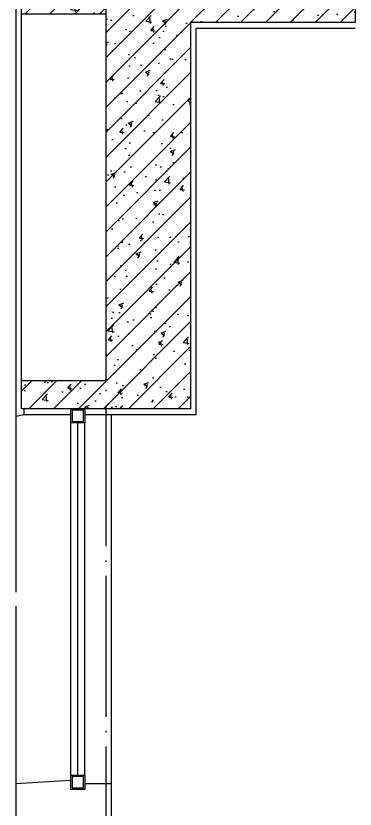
# Model space of a CAD drawing. Extents: x 6843040 to 15500510, y -6507076 to -4940511.
# Drawn here: x 7683115 to 7684319, y -6162904 to -6160090 of the extents above; entities that cross this region are included whole.
import ezdxf

# ---------------------------------------------------------------- set-up
doc = ezdxf.new("R2010")
doc.units = 0
doc.header["$LTSCALE"] = 1000
doc.header["$MEASUREMENT"] = 0
doc.linetypes.add('DOTE', pattern=[2.42, 2, -0.2, 0.02, -0.2])
for name, color, linetype in [('DOTE', 8, 'DOTE'), ('E_LINE_1', 1, 'Continuous'), ('PUB_HATCH', 8, 'Continuous'), ('WINDOW', 4, 'Continuous'), ('批荡层', 213, 'Continuous')]:
    doc.layers.add(name, color=color, linetype=linetype)

msp = doc.modelspace()

# ---------------------------------------------------------------- hatches: boundary and pattern name
at = {"layer": 'PUB_HATCH'}
h = msp.add_hatch(dxfattribs=at)
h.set_pattern_fill('钢筋混凝土', color=256, scale=25, style=0)
h.set_pattern_definition([(45, (-594.645, 0), (-44.19417382, 44.19417382), []), (50, (-594.65, 0), (179.3150457, -15.6880337), [18.75, -206.25]), (355, (-594.65, 0), (-34.6878334, 188.0480334), [15, -165]), (100.4514, (-579.7, -1.3), (144.6273454, 172.3598855), [15.9350475, -175.285528]), (46.1842, (-594.65, 50), (266.810262, -41.3797536), [28.125, -309.375]), (96.6356, (-572.4, 46.55), (233.6656764, 243.529468), [23.902572, -262.92825]), (351.1842, (-594.65, 50), (233.665486, 243.52965), [22.5, -247.5]), (21, (-569.65, 37.5), (149.226763, -100.6547227), [18.75, -206.25]), (326, (-569.65, 37.5), (60.828833, 181.2875113), [15, -165]), (71.4514, (-557.21, 29.11), (210.055657, 80.6326242), [15.9350475, -175.285528]), (37.5, (-594.645, 0), (3.03996383, 83.22346346), [0, -163, 0, -167.5, 0, -165.625]), (7.5, (-594.645, 0), (65.7673844, 98.602928), [0, -95.5, 0, -159.25, 0, -63.125]), (327.5, (-650.395, 0), (133.45560904, -5.63871793), [0, -62.5, 0, -195, 0, -258.75]), (317.5, (-675.4, 0), (145.7965423, 25.0262456), [0, -81.25, 0, -129.5, 0, -183.75])])
h.paths.add_polyline_path([(7683134.9, -6160083.9), (7683434.9, -6160083.9), (7683434.9, -6161383.9), (7683134.9, -6161383.9), (7683134.9, -6161483.9), (7683734.9, -6161483.9), (7683734.9, -6160113.9), (7684318.9, -6160113.9), (7684318.9, -6159983.9), (7683634.9, -6159983.9), (7683634.9, -6159783.9), (7683134.9, -6159783.9)])

# ---------------------------------------------------------------- linework, layer by layer
at = {"layer": 'DOTE', "ltscale": 0.25}
msp.add_line((7683434.9, -6180726.7), (7683434.9, -6148064.4), dxfattribs=at)
at = {"layer": 'E_LINE_1'}
for points in [[(7683734.9, -6161483.9), (7683134.9, -6161483.9), (7683134.9, -6159783.9), (7683634.9, -6159783.9), (7683634.9, -6159783.9), (7683634.9, -6159983.9), (7684318.9, -6159983.9), (7684318.9, -6160113.9), (7683734.9, -6160113.9), (7683734.9, -6161483.9)], [(7683134.9, -6160083.9), (7683134.9, -6159783.9), (7683634.9, -6159783.9), (7683634.9, -6159783.9), (7683634.9, -6159983.9), (7684318.9, -6159983.9), (7684318.9, -6160113.9), (7683734.9, -6160113.9), (7683734.9, -6161483.9), (7683134.9, -6161483.9), (7683134.9, -6161383.9), (7683434.9, -6161383.9), (7683434.9, -6160083.9), (7683134.9, -6160083.9)]]:
    msp.add_lwpolyline(points, dxfattribs=at)
at = {"layer": 'WINDOW'}
for p, q in [((7683309.9, -6162783.9), (7683309.9, -6161533.8)), ((7683334.9, -6162783.9, 0), (7683334.9, -6161533.8, 0)), ((7683359.9, -6162783.9), (7683359.9, -6161533.8))]:
    msp.add_line(p, q, dxfattribs=at)
for points in [[(7683309.9, -6161483.9), (7683359.9, -6161483.9), (7683359.9, -6161533.9), (7683309.9, -6161533.9)], [(7683354.9, -6161488.9), (7683314.9, -6161488.9), (7683314.9, -6161528.9), (7683354.9, -6161528.9)], [(7683309.9, -6162783.9), (7683359.9, -6162783.9), (7683359.9, -6162833.9), (7683309.9, -6162833.9)], [(7683354.9, -6162788.9), (7683314.9, -6162788.9), (7683314.9, -6162828.9), (7683354.9, -6162828.9)]]:
    msp.add_lwpolyline(points, close=True, dxfattribs=at)
at = {"layer": '批荡层'}
for p, q in [((7683754.9, -6161503.9), (7683754.9, -6160133.9)), ((7683754.9, -6160133.9), (7684318.9, -6160133.9)), ((7683144.9, -6161503.9), (7683309.9, -6161503.9)), ((7683359.9, -6161503.9), (7683754.9, -6161503.9)), ((7683309.9, -6162802.9), (7683114.9, -6162813.9))]:
    msp.add_line(p, q, dxfattribs=at)
for points in [[(7683114.9, -6151003.9), (7683114.9, -6162133.9)], [(7683114.9, -6161509.9), (7683144.9, -6161503.9), (7683144.9, -6161483.9)], [(7684318.9, -6163963.9), (7683454.9, -6163963.9), (7683454.9, -6161503.9)], [(7683114.9, -6162183.9), (7683114.9, -6164009.9)], [(7683454.9, -6162813.9), (7683359.9, -6162813.9)]]:
    msp.add_lwpolyline(points, dxfattribs=at)
at = {"layer": '批荡层', "color": 8}
msp.add_lwpolyline([(7683114.9, -6151003.9), (7683114.9, -6161652.3)], dxfattribs=at)

doc.saveas('drawing.dxf')
